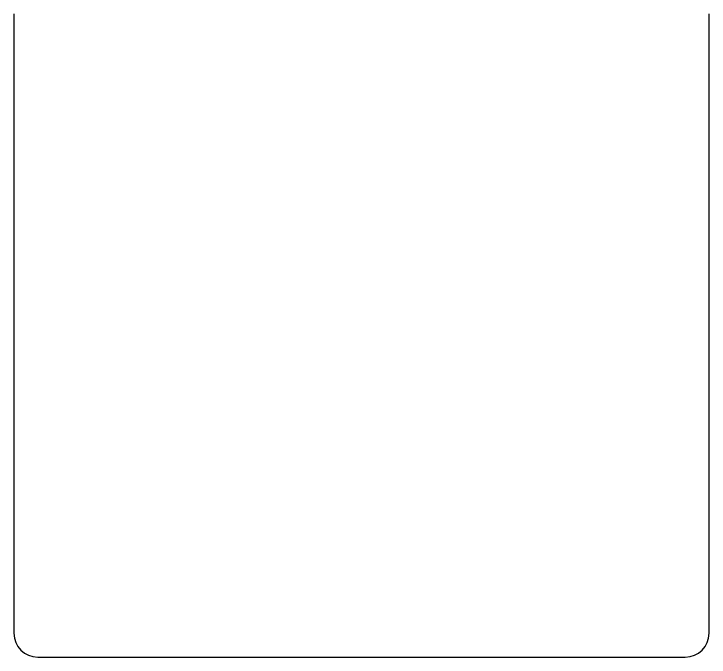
# Model space of a CAD drawing. Header units: millimetres. Extents: x -9 to 276, y -90 to 14.
# Drawn here: x 11.75 to 26.35, y -7 to 6.5 of the extents above; entities that cross this region are included whole.
import ezdxf

# ---------------------------------------------------------------- set-up
doc = ezdxf.new("R2010")
doc.units = ezdxf.units.MM
doc.layers.add('BLACK', color=7, linetype='CONTINUOUS')

msp = doc.modelspace()

# ---------------------------------------------------------------- linework, layer by layer
at = {"layer": 'BLACK', "linetype": 'Continuous'}
for p, q in [((11.75145, 6.49795), (11.75145, -6.50205)), ((26.35145, -6.50205), (26.35145, 6.49795)), ((12.25145, -7.00205), (25.85145, -7.00205))]:
    msp.add_line(p, q, dxfattribs=at)
at = {"layer": 'BLACK'}
for centre, start, end in [((12.2515, -6.502), 180.005729, 269.994271), ((25.8514, -6.502), 270.005729, 359.994271)]:
    msp.add_arc(centre, 0.50005, start, end, dxfattribs=at)

doc.saveas('drawing.dxf')
